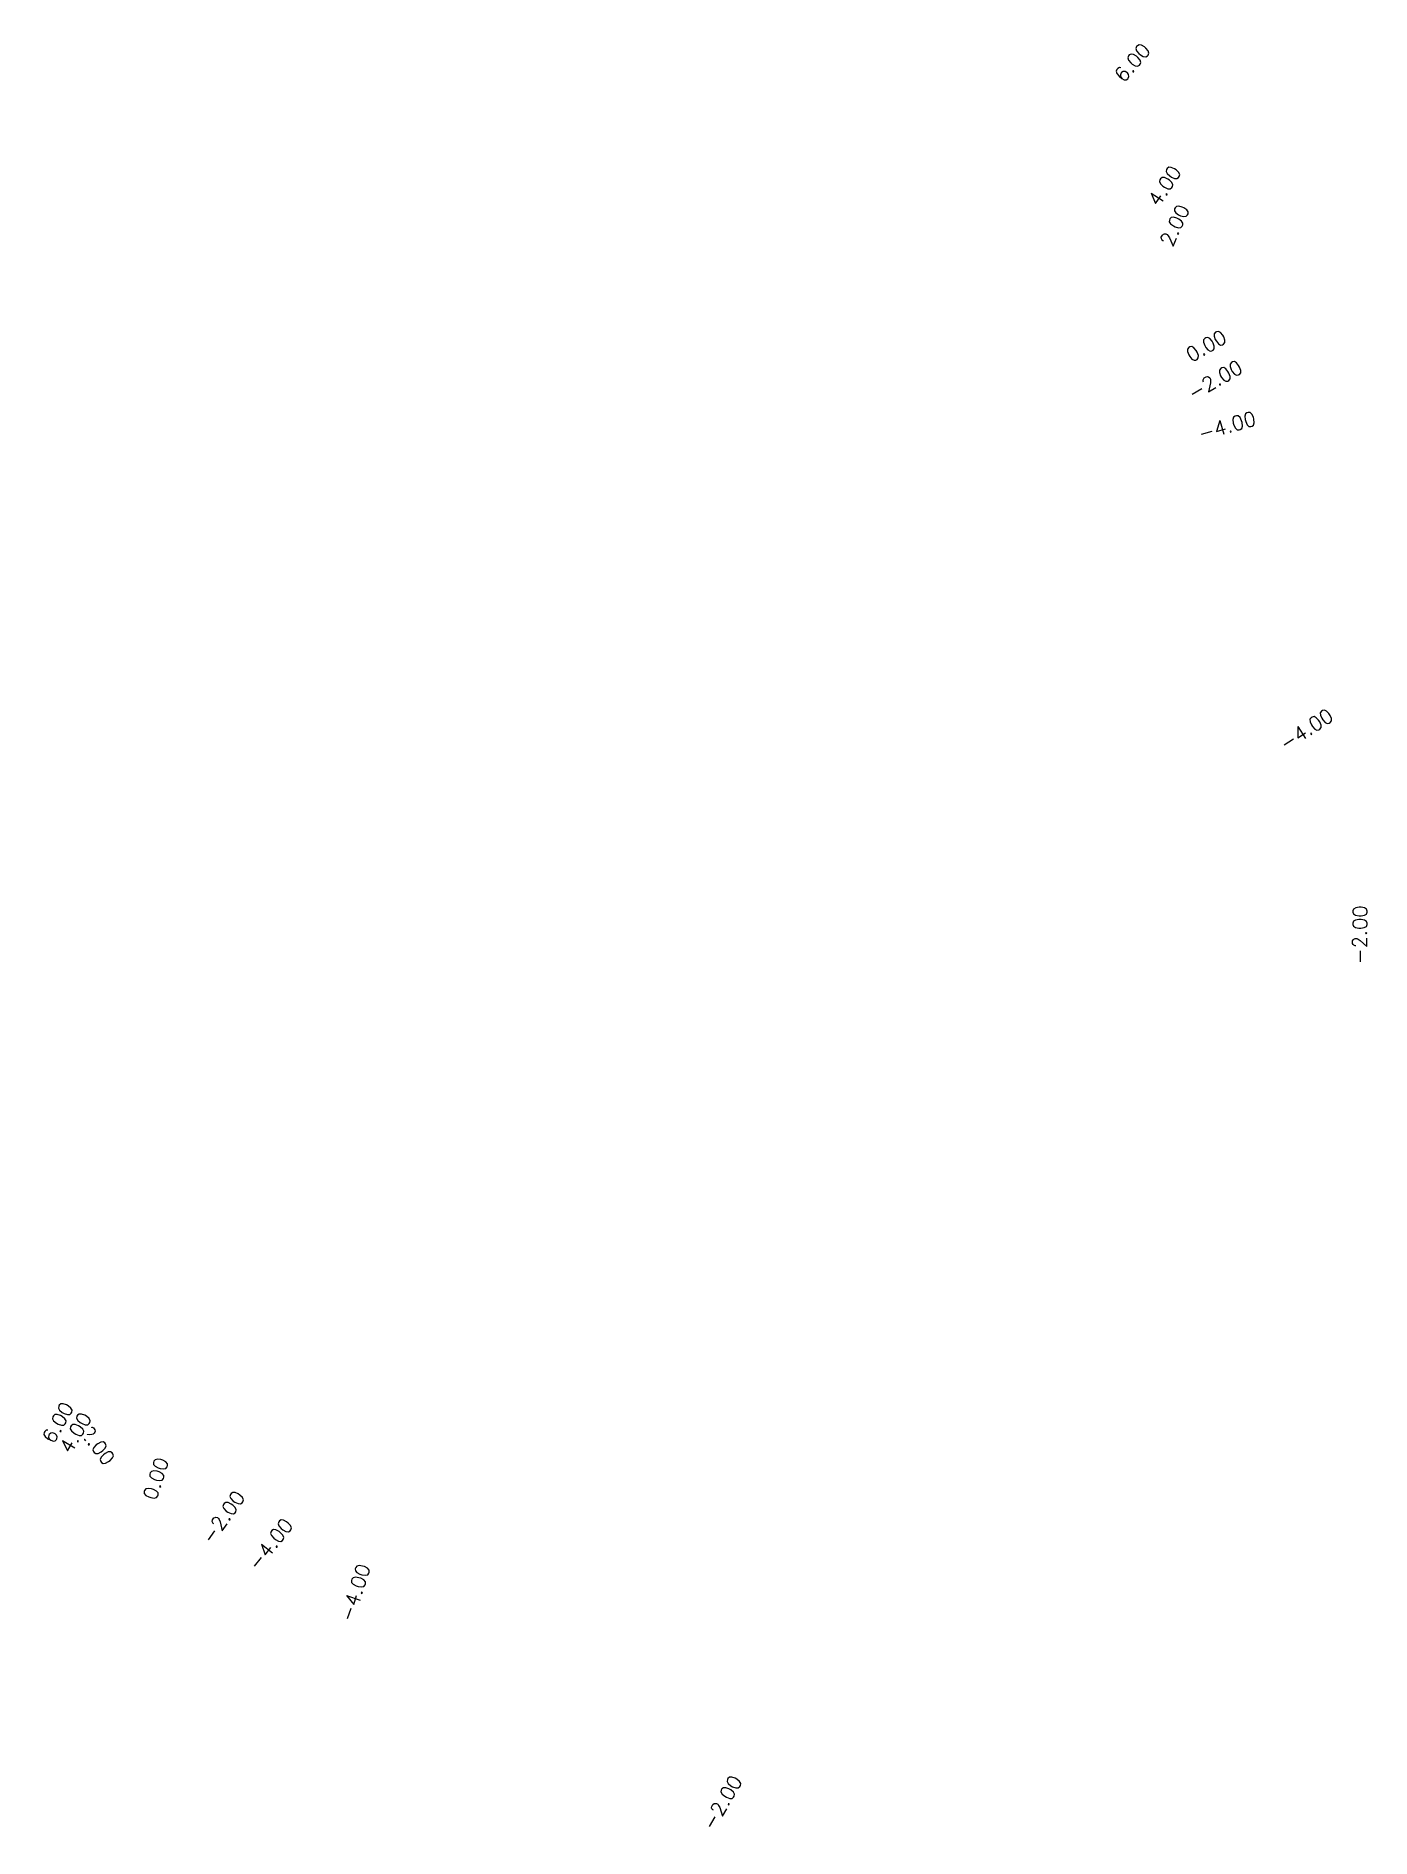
# Model space of a CAD drawing. Header units: metres. Extents: x 756133 to 756370, y 2602377 to 2602697.
import ezdxf

# ---------------------------------------------------------------- set-up
doc = ezdxf.new("R2010")
doc.units = ezdxf.units.M
for name, color, linetype in [('C-TOPO-MAJR', 9, 'Continuous'), ('C-TOPO-MINR', 8, 'Continuous'), ('C-TOPO-TEXT', 7, 'Continuous')]:
    doc.layers.add(name, color=color, linetype=linetype)
doc.styles.get("Standard").update_dxf_attribs({"font": 'simplex.shx'})

# ---------------------------------------------------------------- blocks, each defined once
blk = doc.blocks.new('*U57')
at = {"layer": 'C-TOPO-MAJR', "color": 9, "linetype": 'Continuous', "lineweight": -3, "insert": (756154.56, 2602441.18), "char_height": 2.54, "width": 7.8184, "attachment_point": 5, "rotation": 72.114, "bg_fill": 3, "box_fill_scale": 1.25, "bg_fill_color": 256, "bg_fill_true_color": 13158600, "bg_fill_transparency": 0}
blk.add_mtext('0.00', dxfattribs=at)
at = {"layer": 'C-TOPO-MINR', "color": 8, "linetype": 'Continuous', "lineweight": -3, "char_height": 2.54, "attachment_point": 5, "bg_fill": 3, "box_fill_scale": 1.25, "bg_fill_color": 256, "bg_fill_true_color": 13158600, "bg_fill_transparency": 0}
for s, insert, width, rotation in [('6.00', (756327.8, 2602692.43, 6), 7.8184, 49.2714), ('2.00', (756335.33, 2602663.54, 2), 7.8184, 65.0853), ('-4.00', (756344.61, 2602627.95, -4), 10.9946, 15.9975), ('-4.00', (756358.65, 2602574.1, -4), 10.9946, 32.7261), ('-2.00', (756368.15, 2602537.65, -2), 10.9946, 89.3126), ('2.00', (756144.24, 2602447.09, 2), 7.8184, 306.7987), ('-4.00', (756174.88, 2602429.55, -4), 10.9946, 51.9731), ('-4.00', (756189.9, 2602420.96, -4), 10.9946, 71.8906), ('-2.00', (756255.03, 2602383.69, -2), 10.9946, 59.8863)]:
    blk.add_mtext(s, dxfattribs=dict(at, insert=insert, width=width, rotation=rotation))
for s, insert, width, rotation in [('4.00', (756333.5, 2602670.56, 4), 7.8184, 56.5739), ('-2.00', (756342.48, 2602636.11, -2), 10.9946, 29.4342), ('4.00', (756140.31, 2602449.34, 4), 7.8184, 59.1265), ('-2.00', (756166.5, 2602434.35, -2), 10.9946, 54.6526)]:
    blk.add_mtext(s, dxfattribs=dict(at, insert=insert, width=width, rotation=rotation))
at = {"layer": 'C-TOPO-MAJR', "color": 9, "linetype": 'Continuous', "lineweight": -3, "insert": (756340.91, 2602642.15), "char_height": 2.54, "width": 7.8184, "attachment_point": 5, "rotation": 29.8812, "bg_fill": 3, "box_fill_scale": 1.25, "bg_fill_color": 256, "bg_fill_true_color": 13158600, "bg_fill_transparency": 0}
blk.add_mtext('0.00', dxfattribs=at)
at = {"layer": 'C-TOPO-MINR', "color": 8, "linetype": 'Continuous', "lineweight": -3, "insert": (756137.17, 2602451.13, 6), "char_height": 2.54, "width": 7.8184, "attachment_point": 5, "rotation": 61.0118, "bg_fill": 3, "box_fill_scale": 1.25, "bg_fill_color": 256, "bg_fill_true_color": 13158600, "bg_fill_transparency": 0}
blk.add_mtext('6.00', dxfattribs=at)

msp = doc.modelspace()

# ---------------------------------------------------------------- block references
at = {"layer": 'C-TOPO-TEXT', "color": 7, "linetype": 'Continuous', "lineweight": -3}
msp.add_blockref('*U57', (0, 0), dxfattribs=at)

doc.saveas('drawing.dxf')
